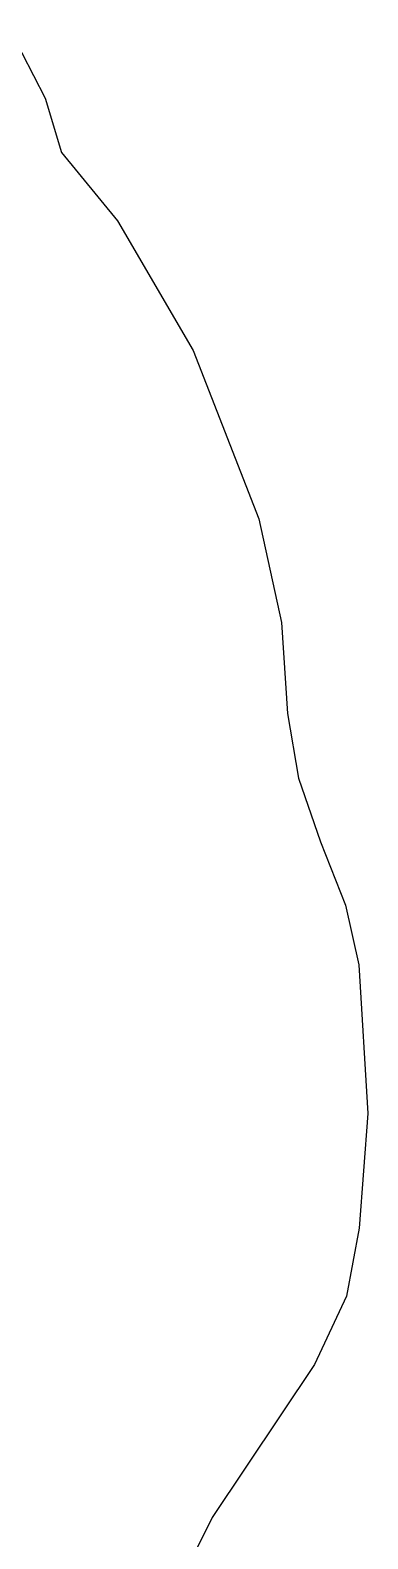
# Model space of a CAD drawing. Extents: x -8864 to 13231, y -7697 to 8949.
# Drawn here: x 1941 to 2488, y 5428 to 7872 of the extents above; entities that cross this region are included whole.
import ezdxf

# ---------------------------------------------------------------- set-up
doc = ezdxf.new("R2010")
doc.units = 0
doc.layers.add('OSM_WATERWAY_RIVER', color=4, linetype='CONTINUOUS')

msp = doc.modelspace()

# ---------------------------------------------------------------- linework, layer by layer
at = {"layer": 'OSM_WATERWAY_RIVER'}
for p, q in [((1909.326397, 7871.622291), (1965.819512, 7761.561553)), ((1965.819512, 7761.561553), (1992.47342, 7673.7398)), ((1992.47342, 7673.7398), (2082.833307, 7562.922936)), ((2082.833307, 7562.922936), (2205.727654, 7353.07587)), ((2205.727654, 7353.07587), (2312.052321, 7080.325835)), ((2312.052321, 7080.325835), (2348.813428, 6912.165747)), ((2348.813428, 6912.165747), (2358.50715, 6764.977023)), ((2358.50715, 6764.977023), (2376.179434, 6660.220282)), ((2376.179434, 6660.220282), (2411.485717, 6557.287139)), ((2411.485717, 6557.287139), (2452.320331, 6454.598624)), ((2452.320331, 6454.598624), (2473.698587, 6357.747843)), ((2473.698587, 6357.747843), (2488.39231, 6116.810676)), ((2488.39231, 6116.810676), (2474.180976, 5931.51545)), ((2474.180976, 5931.51545), (2453.859381, 5821.132246)), ((2453.859381, 5821.132246), (2401.914506, 5710.437697)), ((2401.914506, 5710.437697), (2236.278959, 5462.973388)), ((2236.278959, 5462.973388), (2199.226888, 5387.51651))]:
    msp.add_line(p, q, dxfattribs=at)

doc.saveas('drawing.dxf')
